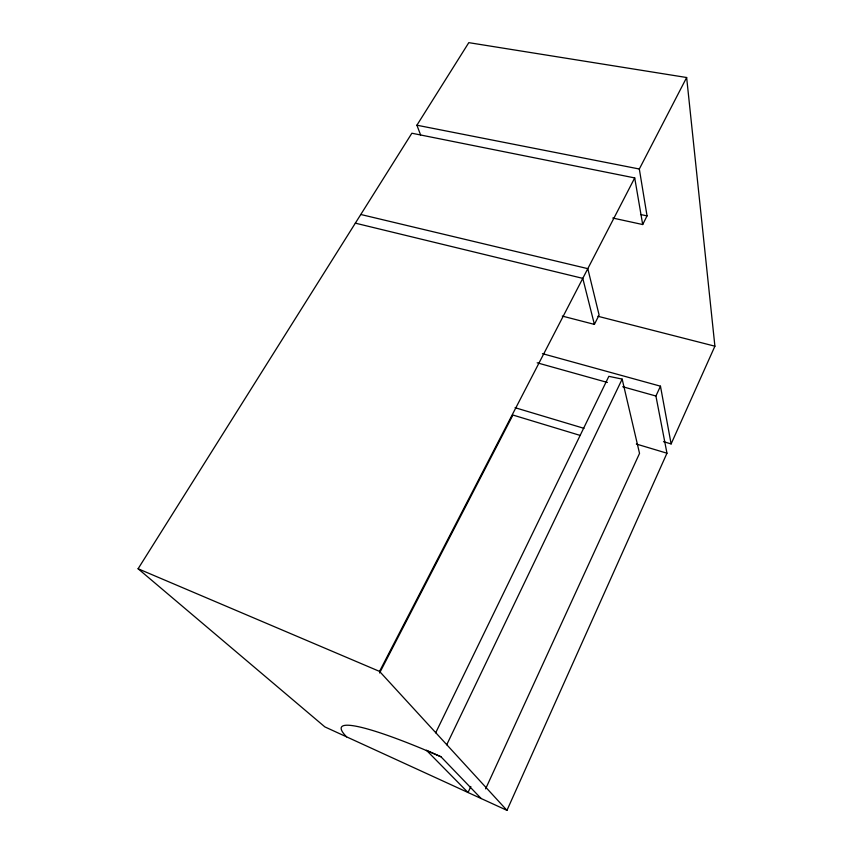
<?xml version="1.0" encoding="UTF-8"?>
<svg xmlns="http://www.w3.org/2000/svg" width="853" height="853" viewBox="0 0 853 853"><rect width="100%" height="100%" fill="white"/><g stroke="black" fill="none" stroke-linecap="round" stroke-linejoin="round"><path stroke-width="1.28" d="M612.763 218.037L642.693 224.542L634.717 177.925L411.871 133.228L138.101 568.759L324.865 726.895L506.959 810.35L666.961 453.21L655.914 396.016L660.467 386.185L542.444 353.654M663.474 441.662L671.119 443.923L714.899 346.19L686.644 77.516L468.798 42.65L416.904 125.21L420.614 134.977M485.624 788.844L639.537 453.391L622.157 379.105L608.85 376.333L435.67 732.834M470.835 786.477L468.03 792.512L426.393 750.224L440.969 756.76L481.177 798.536M446.716 744.776L622.157 379.105M642.693 224.542L647.043 215.894L639.323 169.011L686.644 77.516M562.287 316.079L594.402 324.396L599.105 315.024L587.802 268.652L360.787 214.487M506.959 810.35L379.542 671.396L634.717 177.925M379.606 672.964L512.898 415.038L580.232 435.435M416.904 125.21L639.323 169.011M640.55 214.508L647.043 215.894M355.338 223.155L582.78 278.366L594.402 324.396M597.9 316.271L714.899 346.19M537.187 362.813L607.4 382.453M622.722 386.74L655.914 396.016M515.063 407.691L583.985 428.345M636.327 444.029L666.961 453.21M138.101 568.759L379.542 671.396M440.969 756.76L422.246 748.774A176.763 20.056 26.6 0 0 346.585 736.853M660.467 386.185L671.119 443.923"/></g></svg>
